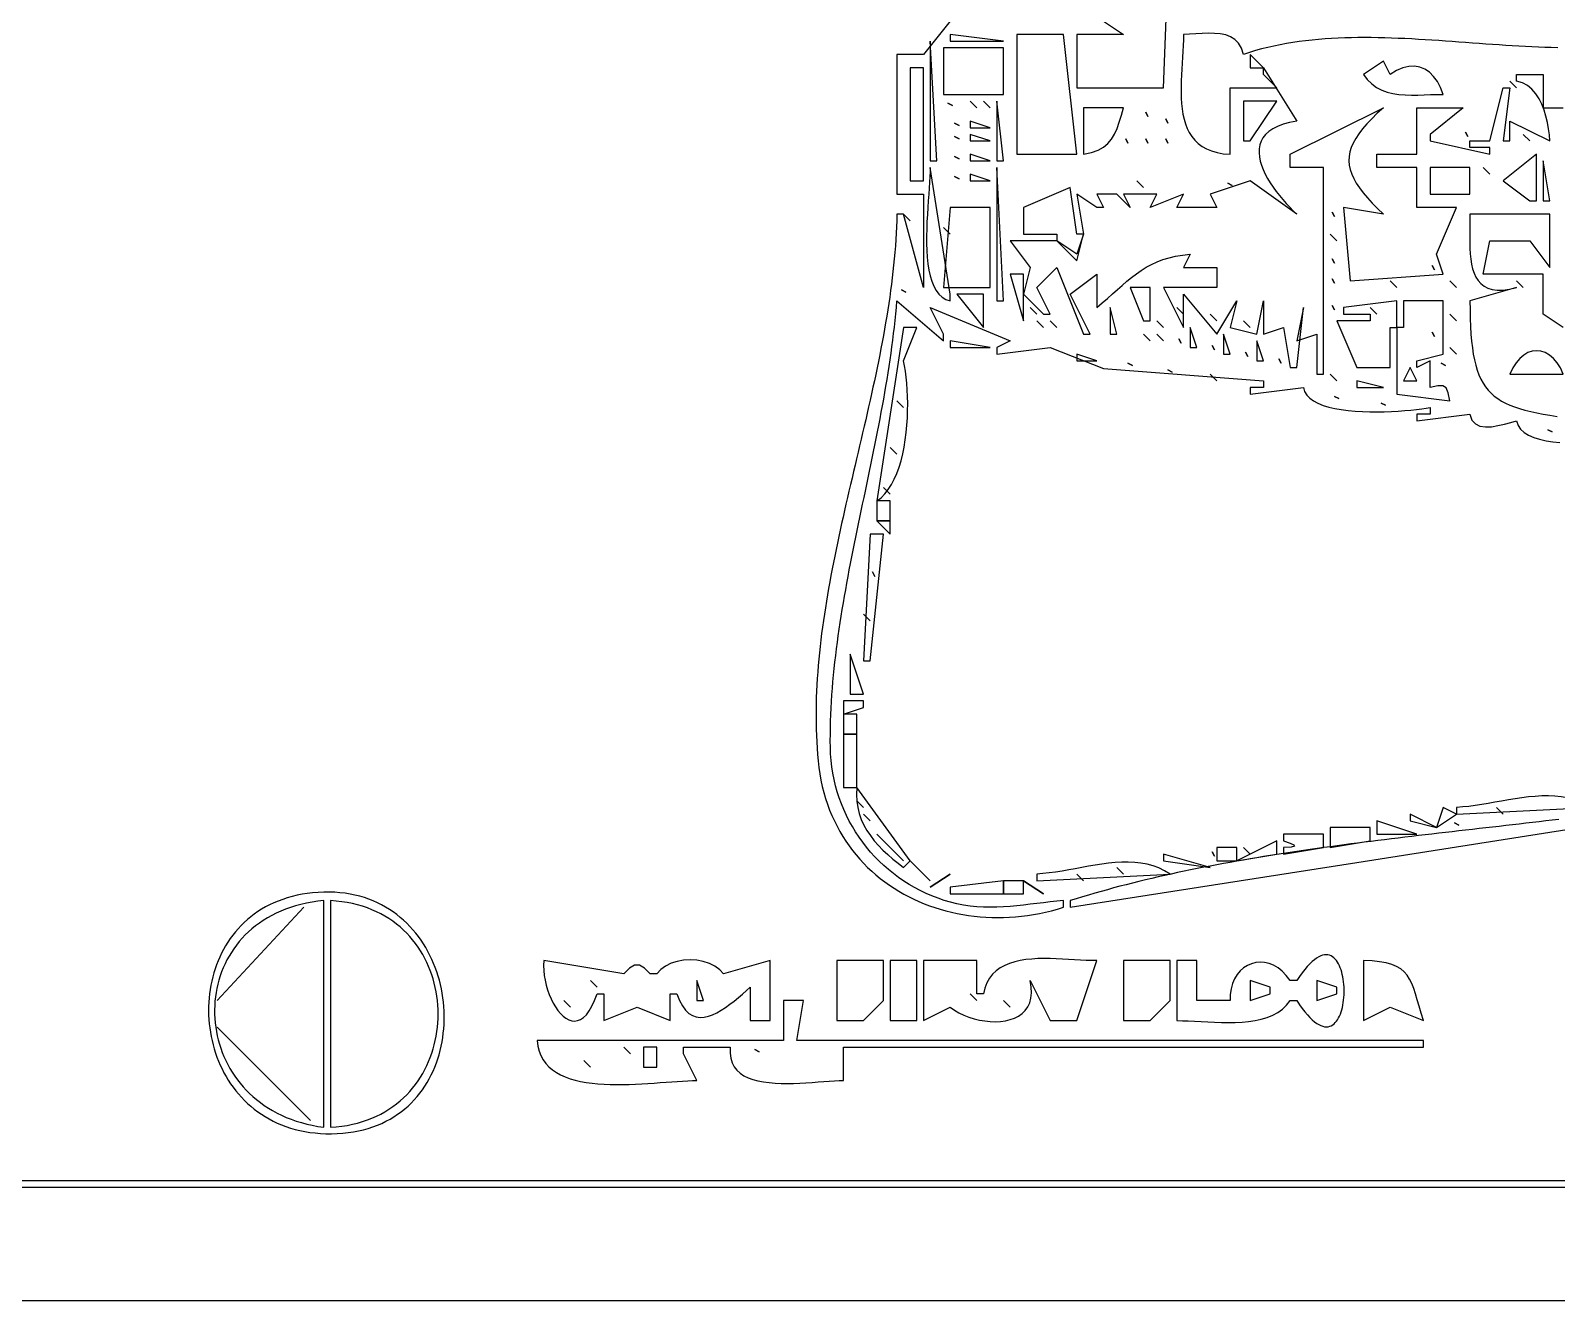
# Model space of a CAD drawing. Extents: x 0 to 1224, y 0 to 793.
# Drawn here: x 229 to 458, y 0 to 190.6 of the extents above; entities that cross this region are included whole.
import ezdxf

# ---------------------------------------------------------------- set-up
doc = ezdxf.new("R2010")
doc.units = 0
for name, color, linetype in [('C146', 146, 'CONTINUOUS'), ('C157', 157, 'CONTINUOUS'), ('C252', 252, 'CONTINUOUS'), ('C7', 7, 'CONTINUOUS')]:
    doc.layers.add(name, color=color, linetype=linetype)

msp = doc.modelspace()

# ---------------------------------------------------------------- linework, layer by layer
at = {"layer": 'C146'}
for points in [[(306, 51), (305.9773, 50.274), (306.0073, 49.5352), (306.087, 48.7909), (306.2132, 48.0484), (306.3826, 47.3152), (306.5922, 46.5987), (306.8388, 45.9063), (307.1192, 45.2454), (307.4302, 44.6234), (307.7688, 44.0476), (308.1317, 43.5256), (308.5158, 43.0647), (308.9179, 42.6722), (309.3349, 42.3557), (309.7636, 42.1225), (310.2009, 41.9799), (310.6436, 41.9355), (311.0885, 41.9966), (311.5324, 42.1705), (311.9723, 42.4648), (312.405, 42.8868), (312.8272, 43.4439), (313.2359, 44.1436), (313.6279, 44.9931), (314, 46), (315, 46), (315, 42), (320, 44), (325, 42), (325, 46), (326, 46), (326.3841, 45.0077), (326.8123, 44.1978), (327.2807, 43.5583), (327.7853, 43.0777), (328.3221, 42.7444), (328.8872, 42.5466), (329.4766, 42.4726), (330.0863, 42.5109), (330.7124, 42.6497), (331.3508, 42.8773), (331.9977, 43.1822), (332.649, 43.5525), (333.3009, 43.9768), (333.9492, 44.4432), (334.5901, 44.9402), (335.2196, 45.456), (335.8337, 45.979), (336.4285, 46.4976), (337, 47), (337, 42), (340, 42), (340, 51), (333, 49), (332.415, 49.638), (331.6934, 50.163), (330.8625, 50.5741), (329.9499, 50.8703), (328.9829, 51.0508), (327.9891, 51.1147), (326.9959, 51.0612), (326.0308, 50.8892), (325.1211, 50.598), (324.2945, 50.1867), (323.5783, 49.6543), (323, 49), (322, 49), (321.1359, 49.8701), (320.3679, 50.3052), (319.632, 50.3052), (318.864, 49.8701), (318, 49), (306, 51)], [(350, 51), (350, 42), (354, 42), (357, 45), (357, 51), (350, 51)], [(358, 51), (358, 42), (362, 42), (362, 51), (358, 51)], [(363, 51), (363, 42), (367, 44), (367.6311, 43.5643), (368.3133, 43.1721), (369.0378, 42.8254), (369.7957, 42.5268), (370.578, 42.2785), (371.3759, 42.0828), (372.1804, 41.942), (372.9827, 41.8585), (373.7739, 41.8346), (374.5451, 41.8725), (375.2874, 41.9747), (375.9918, 42.1434), (376.6496, 42.381), (377.2517, 42.6897), (377.7894, 43.0719), (378.2537, 43.5299), (378.6356, 44.0661), (378.9264, 44.6827), (379.1172, 45.3821), (379.1989, 46.1665), (379.1628, 47.0384), (379, 48), (382, 42), (386, 42), (389, 51), (388.2245, 51.0112), (387.4072, 51.0418), (386.5545, 51.0861), (385.6728, 51.1383), (384.7686, 51.1927), (383.8484, 51.2436), (382.9185, 51.2852), (381.9855, 51.3117), (381.0558, 51.3175), (380.1358, 51.2967), (379.2321, 51.2437), (378.351, 51.1526), (377.499, 51.0178), (376.6826, 50.8335), (375.9082, 50.594), (375.1822, 50.2935), (374.5112, 49.9262), (373.9016, 49.4865), (373.3598, 48.9686), (372.8923, 48.3667), (372.5055, 47.6751), (372.2059, 46.8881), (372, 46), (371, 46), (371, 51), (363, 51)], [(393, 51), (393, 42), (397, 42), (400, 45), (400, 51), (393, 51)], [(401, 51), (401, 42), (401.8379, 41.9886), (402.7294, 41.9559), (403.666, 41.909), (404.6395, 41.855), (405.6416, 41.8008), (406.6638, 41.7536), (407.6979, 41.7205), (408.7355, 41.7086), (409.7683, 41.725), (410.788, 41.7766), (411.7862, 41.8707), (412.7546, 42.0142), (413.685, 42.2144), (414.5688, 42.4782), (415.3979, 42.8127), (416.1639, 43.2251), (416.8585, 43.7224), (417.4733, 44.3116), (418, 45), (419, 45), (419.4197, 44.3738), (419.8266, 43.8084), (420.2207, 43.302), (420.602, 42.8528), (420.9705, 42.4588), (421.3263, 42.1181), (421.6692, 41.829), (421.9993, 41.5894), (422.3166, 41.3977), (422.6212, 41.2518), (422.913, 41.1499), (423.192, 41.0902), (423.4582, 41.0708), (423.7117, 41.0898), (423.9524, 41.1453), (424.1804, 41.2355), (424.3956, 41.3585), (424.5981, 41.5124), (424.7878, 41.6954), (424.9649, 41.9055), (425.1291, 42.141), (425.2807, 42.3999), (425.4195, 42.6804), (425.5456, 42.9807), (425.659, 43.2987), (425.7597, 43.6327), (425.8476, 43.9809), (425.9229, 44.3412), (425.9855, 44.7119), (426.0354, 45.0911), (426.0726, 45.477), (426.0971, 45.8675), (426.1089, 46.261), (426.1081, 46.6555), (426.0946, 47.0491), (426.0684, 47.4399), (426.0296, 47.8262), (425.9781, 48.206), (425.914, 48.5775), (425.8372, 48.9387), (425.7478, 49.2879), (425.6457, 49.6231), (425.531, 49.9425), (425.4037, 50.2442), (425.2638, 50.5263), (425.1112, 50.787), (424.946, 51.0245), (424.7682, 51.2367), (424.5778, 51.4219), (424.3748, 51.5782), (424.1592, 51.7037), (423.931, 51.7966), (423.6902, 51.8549), (423.4369, 51.8769), (423.1709, 51.8606), (422.8924, 51.8041), (422.6013, 51.7057), (422.2977, 51.5634), (421.9814, 51.3754), (421.6527, 51.1397), (421.3113, 50.8546), (420.9574, 50.5181), (420.591, 50.1284), (420.212, 49.6836), (419.8205, 49.1818), (419.4165, 48.6212), (419, 48), (418, 48), (417.436, 48.7669), (416.8308, 49.4039), (416.1934, 49.9148), (415.5331, 50.3032), (414.8589, 50.573), (414.1801, 50.7279), (413.5057, 50.7717), (412.845, 50.7081), (412.207, 50.5411), (411.6009, 50.2742), (411.036, 49.9113), (410.5212, 49.4562), (410.0659, 48.9127), (409.679, 48.2844), (409.3699, 47.5752), (409.1475, 46.7889), (409.0212, 45.9292), (409, 45), (404, 45), (404, 51), (401, 51)], [(429, 51), (429, 42), (433, 44), (438, 42), (437.6618, 43.1256), (437.3628, 44.1697), (437.0883, 45.1338), (436.8234, 46.0191), (436.5533, 46.827), (436.2631, 47.559), (435.9381, 48.2164), (435.5635, 48.8005), (435.1243, 49.3127), (434.6059, 49.7543), (433.9933, 50.1269), (433.2718, 50.4316), (432.4265, 50.6699), (431.4426, 50.8431), (430.3054, 50.9527), (429, 51)]]:
    msp.add_lwpolyline(points, dxfattribs=at)
at = {"layer": 'C157'}
for points in [[(399, 67), (399, 66), (406, 65), (399, 67)], [(361, 66), (364, 63), (361, 66)], [(380, 64), (380, 63), (400, 64), (399.1784, 64.5006), (398.3276, 64.9072), (397.4503, 65.2266), (396.549, 65.4658), (395.6261, 65.6319), (394.6842, 65.7316), (393.7258, 65.772), (392.7536, 65.76), (391.7699, 65.7026), (390.7774, 65.6067), (389.7786, 65.4793), (388.7759, 65.3273), (387.7721, 65.1577), (386.7695, 64.9774), (385.7707, 64.7933), (384.7782, 64.6125), (383.7947, 64.4419), (382.8226, 64.2883), (381.8644, 64.1589), (380.9226, 64.0604), (380, 64)]]:
    msp.add_lwpolyline(points, dxfattribs=at)
at = {"layer": 'C252'}
for points in [[(360, 163), (361, 162), (360, 163)], [(366, 161), (367, 160), (366, 161)], [(387, 160), (386, 157), (383, 159), (386, 156), (387, 160)], [(356, 120), (356, 117), (358, 117), (358, 120), (356, 120)], [(351, 88), (351, 85), (353, 85), (353, 88), (351, 88)], [(351, 85), (351, 77), (353, 77), (353, 85), (351, 85)], [(441, 74), (440, 71), (443, 73), (441, 74)], [(407, 68), (407, 66), (410, 66), (410, 68), (407, 68)], [(375, 63), (375, 61), (378, 61), (378, 63), (375, 63)], [(378, 63), (381, 61), (378, 63)], [(273, 61.271606), (272.1532, 61.2342), (271.3282, 61.1676), (270.5248, 61.0725), (269.7431, 60.9497), (268.983, 60.7998), (268.2444, 60.6235), (267.5274, 60.4216), (266.8318, 60.1949), (266.1577, 59.9439), (265.5051, 59.6695), (264.8738, 59.3724), (264.2639, 59.0533), (263.6752, 58.7129), (263.1079, 58.3519), (262.5618, 57.9711), (262.0369, 57.5712), (261.5332, 57.1528), (261.0506, 56.7168), (260.5891, 56.2639), (260.1487, 55.7946), (259.7293, 55.3099), (259.3309, 54.8104), (258.9535, 54.2969), (258.597, 53.7699), (258.2614, 53.2304), (257.9466, 52.6789), (257.6526, 52.1163), (257.3795, 51.5432), (257.127, 50.9604), (256.8953, 50.3685), (256.6842, 49.7684), (256.4938, 49.1607), (256.324, 48.5461), (256.1748, 47.9254), (256.046, 47.2993), (255.9378, 46.6685), (255.8501, 46.0337), (255.7827, 45.3957), (255.7358, 44.7552), (255.7092, 44.1129), (255.7029, 43.4695), (255.7169, 42.8257), (255.7511, 42.1823), (255.8056, 41.54), (255.8802, 40.8995), (255.975, 40.2615), (256.0899, 39.6268), (256.2248, 38.9961), (256.3798, 38.37), (256.5548, 37.7494), (256.7497, 37.1349), (256.9646, 36.5273), (257.1993, 35.9272), (257.4539, 35.3354), (257.7283, 34.7527), (258.0225, 34.1797), (258.3365, 33.6172), (258.6701, 33.0659), (259.0235, 32.5265), (259.3965, 31.9997), (259.789, 31.4863), (260.2012, 30.9869), (260.6329, 30.5024), (261.0841, 30.0334), (261.5547, 29.5806), (262.0448, 29.1447), (262.5542, 28.7266), (263.0831, 28.3269), (263.6312, 27.9463), (264.1986, 27.5855), (264.7853, 27.2453), (265.3912, 26.9264), (266.0163, 26.6296), (266.6605, 26.3554), (267.3238, 26.1048), (268.0062, 25.8783), (268.7076, 25.6767), (269.428, 25.5007), (270.1674, 25.3511), (270.9257, 25.2285), (271.7029, 25.1337), (272.499, 25.0675), (273.3139, 25.0304), (274.1475, 25.0234), (275, 25.047), (275.8354, 25.1012), (276.6478, 25.1864), (277.4374, 25.3018), (278.2041, 25.4465), (278.948, 25.6198), (279.6691, 25.8209), (280.3675, 26.0489), (281.0434, 26.303), (281.6966, 26.5825), (282.3273, 26.8865), (282.9355, 27.2143), (283.5214, 27.565), (284.0848, 27.9378), (284.626, 28.332), (285.1449, 28.7467), (285.6417, 29.1811), (286.1163, 29.6345), (286.5688, 30.1059), (286.9993, 30.5947), (287.4078, 31.1), (287.7945, 31.621), (288.1592, 32.1569), (288.5022, 32.707), (288.8234, 33.2703), (289.123, 33.8461), (289.4009, 34.4336), (289.6572, 35.032), (289.892, 35.6406), (290.1054, 36.2583), (290.2973, 36.8846), (290.4679, 37.5186), (290.6171, 38.1594), (290.7452, 38.8064), (290.852, 39.4586), (290.9377, 40.1152), (291.0024, 40.7756), (291.046, 41.4388), (291.0686, 42.1041), (291.0704, 42.7706), (291.0513, 43.4376), (291.0114, 44.1042), (290.9507, 44.7697), (290.8694, 45.4333), (290.7674, 46.0941), (290.6449, 46.7513), (290.5018, 47.4042), (290.3383, 48.0519), (290.1543, 48.6937), (289.9501, 49.3286), (289.7255, 49.9561), (289.4807, 50.5751), (289.2156, 51.185), (288.9305, 51.7849), (288.6253, 52.374), (288.3001, 52.9515), (287.9549, 53.5167), (287.5898, 54.0686), (287.2048, 54.6066), (286.8001, 55.1297), (286.3756, 55.6373), (285.9314, 56.1285), (285.4676, 56.6025), (284.9842, 57.0584), (284.4813, 57.4956), (283.959, 57.9131), (283.4172, 58.3102), (282.8561, 58.6861), (282.2757, 59.04), (281.6761, 59.3711), (281.0572, 59.6785), (280.4193, 59.9616), (279.7622, 60.2193), (279.0862, 60.4511), (278.3912, 60.656), (277.6773, 60.8333), (276.9445, 60.9821), (276.193, 61.1017), (275.4227, 61.1912), (274.6337, 61.2499), (273.8261, 61.277), (273, 61.2716)]]:
    msp.add_lwpolyline(points, dxfattribs=at)
at = {"layer": 'C7'}
for points in [[(0, 791), (0, 0), (1224, 0), (1224, 791), (0, 791)], [(36, 774), (36, 17), (1206, 17), (1206, 774), (36, 774)], [(37, 773), (37, 18), (1205, 18), (1205, 773), (37, 773)], [(390, 192), (393, 190), (386, 190), (386, 182), (399, 182), (400, 208)], [(367, 192), (363, 187), (359, 187), (359, 166), (363, 166), (363, 152), (360, 163), (359, 163), (358.9749, 162.0518), (358.9392, 161.1023), (358.893, 160.1515), (358.8367, 159.1995), (358.7705, 158.2463), (358.6947, 157.2919), (358.6097, 156.3363), (358.5156, 155.3797), (358.4129, 154.422), (358.3017, 153.4632), (358.1825, 152.5034), (358.0554, 151.5426), (357.9207, 150.5809), (357.7789, 149.6183), (357.63, 148.6548), (357.4745, 147.6904), (357.3126, 146.7253), (357.1446, 145.7593), (356.9708, 144.7926), (356.7914, 143.8252), (356.6069, 142.8572), (356.4174, 141.8884), (356.2233, 140.9191), (356.0248, 139.9492), (355.8222, 138.9787), (355.6159, 138.0077), (355.4061, 137.0362), (355.1931, 136.0643), (354.9771, 135.092), (354.7586, 134.1192), (354.5377, 133.1462), (354.3148, 132.1728), (354.0901, 131.1991), (353.864, 130.2252), (353.6367, 129.2511), (353.4085, 128.2767), (353.1797, 127.3023), (352.9507, 126.3277), (352.7216, 125.353), (352.4928, 124.3783), (352.2645, 123.4036), (352.0371, 122.4288), (351.8109, 121.4542), (351.5861, 120.4796), (351.363, 119.5051), (351.1419, 118.5307), (350.9231, 117.5566), (350.707, 116.5827), (350.4937, 115.609), (350.2835, 114.6356), (350.0769, 113.6625), (349.874, 112.6897), (349.6751, 111.7173), (349.4805, 110.7454), (349.2906, 109.7739), (349.1056, 108.8028), (348.9258, 107.8323), (348.7515, 106.8623), (348.5829, 105.8929), (348.4205, 104.9241), (348.2643, 103.956), (348.1149, 102.9885), (347.9723, 102.0218), (347.837, 101.0557), (347.7092, 100.0905), (347.5892, 99.1261), (347.4773, 98.1625), (347.3738, 97.1998), (347.279, 96.238), (347.1931, 95.2771), (347.1165, 94.3173), (347.0494, 93.3584), (346.9921, 92.4006), (346.945, 91.4438), (346.9083, 90.4882), (346.8823, 89.5337), (346.8673, 88.5803), (346.8635, 87.6282), (346.8713, 86.6773), (346.891, 85.7277), (346.9228, 84.7794), (346.9671, 83.8325), (347.0241, 82.8869), (347.0941, 81.9427), (347.1775, 81)], [(458.1623, 188.0031), (457.2045, 188.0212), (456.2411, 188.0476), (455.2723, 188.0815), (454.2985, 188.1224), (453.32, 188.1696), (452.337, 188.2224), (451.3499, 188.2802), (450.359, 188.3424), (449.3646, 188.4083), (448.3669, 188.4773), (447.3663, 188.5486), (446.3631, 188.6218), (445.3575, 188.6961), (444.3498, 188.7709), (443.3404, 188.8455), (442.3296, 188.9194), (441.3176, 188.9917), (440.3048, 189.062), (439.2914, 189.1296), (438.2777, 189.1938), (437.2641, 189.2539), (436.2508, 189.3094), (435.2382, 189.3596), (434.2265, 189.4038), (433.216, 189.4414), (432.207, 189.4718), (431.1999, 189.4942), (430.1949, 189.5081), (429.1924, 189.5129), (428.1925, 189.5078), (427.1957, 189.4922), (426.2022, 189.4655), (425.2123, 189.4271), (424.2263, 189.3762), (423.2445, 189.3123), (422.2672, 189.2347), (421.2948, 189.1427), (420.3274, 189.0357), (419.3654, 188.9132), (418.4092, 188.7743), (417.4589, 188.6185), (416.5149, 188.4452), (415.5775, 188.2536), (414.6471, 188.0432), (413.7238, 187.8132), (412.8079, 187.5631), (411.8999, 187.2923), (411, 187), (410.7026, 187.9448), (410.2725, 188.6864), (409.7249, 189.2477), (409.0747, 189.6519), (408.3372, 189.9221), (407.5275, 190.0813), (406.6607, 190.1527), (405.752, 190.1593), (404.8164, 190.1242), (403.8691, 190.0706), (402.9252, 190.0215), (402, 190), (401.9896, 189.1653), (401.9615, 188.3128), (401.9204, 187.4461), (401.8708, 186.5689), (401.8173, 185.6849), (401.7646, 184.7978), (401.7173, 183.9113), (401.6799, 183.0291), (401.6572, 182.1549), (401.6536, 181.2924), (401.6739, 180.4453), (401.7226, 179.6173), (401.8043, 178.812), (401.9237, 178.0332), (402.0854, 177.2846), (402.2939, 176.5698), (402.5539, 175.8926), (402.87, 175.2567), (403.2468, 174.6657), (403.6889, 174.1234), (404.2009, 173.6334), (404.7875, 173.1995), (405.4533, 172.8253), (406.2028, 172.5146), (407.0406, 172.271), (407.9715, 172.0982), (409, 172), (409, 182), (416, 182), (414, 184), (414, 185), (419, 177), (417.9055, 176.7861), (416.9443, 176.518), (416.1107, 176.1992), (415.3989, 175.8331), (414.8032, 175.4234), (414.3179, 174.9735), (413.9372, 174.487), (413.6556, 173.9675), (413.4672, 173.4184), (413.3664, 172.8434), (413.3474, 172.246), (413.4045, 171.6297), (413.5321, 170.998), (413.7244, 170.3545), (413.9757, 169.7027), (414.2802, 169.0462), (414.6323, 168.3885), (415.0263, 167.7332), (415.4565, 167.0837), (415.9171, 166.4437), (416.4024, 165.8167), (416.9067, 165.2062), (417.4243, 164.6157), (417.9496, 164.0488), (418.4767, 163.509), (419, 163), (412, 168), (406, 166), (407, 164), (406, 164), (401, 164), (402, 166), (397, 164), (398, 166), (393, 166), (394, 164), (392, 166), (389, 166), (390, 164), (389, 164), (386, 166), (387, 160), (386, 160), (385, 167), (378, 164), (378, 160), (383, 160), (383, 159), (376, 159), (379, 155), (378, 151), (381, 148), (382, 148), (380, 152), (383, 155), (387, 145), (388, 145), (385, 151), (389, 154), (389, 149), (389.8193, 149.6964), (390.6015, 150.3817), (391.3542, 151.0523), (392.0848, 151.705), (392.8009, 152.3363), (393.51, 152.9427), (394.2196, 153.5209), (394.9373, 154.0675), (395.6705, 154.579), (396.4268, 155.052), (397.2138, 155.4832), (398.0389, 155.8691), (398.9097, 156.2063), (399.8336, 156.4914), (400.8183, 156.721), (401.8713, 156.8916), (403, 157), (402, 155), (407, 155), (407, 152), (399, 152), (402, 146), (402, 151), (407, 145), (410, 150), (409, 146), (413, 145), (414, 150), (414, 145), (417, 146), (418, 140), (419, 140), (420, 149), (419, 144), (422, 145), (422, 139), (423, 139), (423, 170), (418, 170), (418, 172), (432, 179), (431.0852, 178.1582), (430.261, 177.35), (429.5269, 176.5722), (428.8825, 175.8212), (428.327, 175.0937), (427.8601, 174.3861), (427.4812, 173.6952), (427.1898, 173.0174), (426.9853, 172.3494), (426.8672, 171.6878), (426.835, 171.0291), (426.8882, 170.3699), (427.0263, 169.7068), (427.2486, 169.0364), (427.5548, 168.3553), (427.9442, 167.66), (428.4164, 166.9472), (428.9708, 166.2134), (429.6068, 165.4551), (430.3241, 164.6691), (431.122, 163.8519), (432, 163), (426, 164), (427, 153), (441, 154), (440, 157), (443, 164), (437, 164), (437, 170), (431, 170), (431, 172), (437, 172), (437, 179), (444, 179), (439, 175), (439, 174), (448, 172), (448, 173), (445, 173), (445, 174), (448, 174), (450, 182), (451, 182), (450, 174), (451, 174), (451, 177), (457, 174), (456.9191, 174.9014), (456.7972, 175.8342), (456.6282, 176.7807), (456.4062, 177.7232), (456.1251, 178.644), (455.779, 179.5256), (455.3618, 180.3502), (454.8675, 181.1001), (454.2902, 181.7577), (453.6238, 182.3054), (452.8624, 182.7253), (452, 183), (452, 184), (456, 184), (456, 179), (459, 179)], [(364, 189), (364, 171), (365, 171), (364, 189)], [(366, 188), (366, 181), (375, 181), (375, 188), (366, 188)], [(367, 190), (367, 189), (375, 189), (367, 190)], [(377, 190), (377, 172), (386, 172), (384, 190), (377, 190)], [(412, 187), (412, 185), (414, 185), (412, 187)], [(432, 186), (429, 184), (429.5956, 183.2111), (430.2577, 182.5639), (430.9797, 182.0452), (431.7551, 181.6415), (432.5772, 181.3396), (433.4396, 181.126), (434.3356, 180.9876), (435.2588, 180.9108), (436.2025, 180.8825), (437.1602, 180.8892), (438.1254, 180.9177), (439.0914, 180.9545), (440.0518, 180.9864), (441, 181), (440.5908, 182.0402), (440.1024, 182.9428), (439.54, 183.7025), (438.9087, 184.3139), (438.2139, 184.7719), (437.4606, 185.0711), (436.6541, 185.2061), (435.7996, 185.1719), (434.9022, 184.9629), (433.9673, 184.5741), (433, 184), (432, 186)], [(361, 185), (361, 168), (363, 168), (363, 185), (361, 185)], [(451, 183), (452, 182), (451, 183)], [(366.666656, 179.666672), (367.333344, 179.333328), (366.666656, 179.666672)], [(370, 180), (371, 179), (370, 180)], [(372, 180), (373, 179), (372, 180)], [(374, 180), (374, 171), (375, 171), (374, 180)], [(387, 179), (387, 172), (388.1936, 172.264), (389.1863, 172.6222), (390.004, 173.0758), (390.6726, 173.6255), (391.2179, 174.2724), (391.6657, 175.0176), (392.042, 175.8619), (392.3726, 176.8064), (392.6833, 177.8521), (393, 179), (387, 179)], [(411, 180), (411, 174), (412, 174), (416, 180), (411, 180)], [(367.666656, 176.666672), (368.333344, 176.333328), (367.666656, 176.666672)], [(370, 177), (370, 176), (373, 176), (370, 177)], [(396.333344, 178.333328), (396.666656, 177.666672), (396.333344, 178.333328)], [(399.333344, 177.333328), (399.666656, 176.666672), (399.333344, 177.333328)], [(367.666656, 174.666672), (368.333344, 174.333328), (367.666656, 174.666672)], [(370, 175), (370, 174), (373, 174), (370, 175)], [(393.333344, 174.333328), (393.666656, 173.666672), (393.333344, 174.333328)], [(396.333344, 174.333328), (396.666656, 173.666672), (396.333344, 174.333328)], [(399.333344, 174.333328), (399.666656, 173.666672), (399.333344, 174.333328)], [(444.333344, 175.333328), (444.666656, 174.666672), (444.333344, 175.333328)], [(453, 175), (454, 174), (453, 175)], [(370, 172), (370, 171), (373, 171), (370, 172)], [(450, 168), (454, 165), (455, 165), (455, 172), (450, 168)], [(364, 170), (363.988, 169.355), (363.9553, 168.6231), (363.9062, 167.814), (363.8451, 166.9372), (363.7767, 166.0024), (363.7052, 165.0191), (363.6353, 163.9971), (363.5712, 162.9458), (363.5176, 161.875), (363.4789, 160.7942), (363.4596, 159.7131), (363.464, 158.6412), (363.4967, 157.5882), (363.5622, 156.5636), (363.6649, 155.5772), (363.8092, 154.6385), (363.9997, 153.7571), (364.2408, 152.9426), (364.5369, 152.2047), (364.8926, 151.553), (365.3123, 150.997), (365.8004, 150.5464), (366.3615, 150.2109), (367, 150), (367, 151), (364, 170)], [(367.666656, 171.666672), (368.333344, 171.333328), (367.666656, 171.666672)], [(374, 170), (374, 150), (375, 150), (374, 170)], [(439, 170), (439, 166), (445, 166), (445, 170), (439, 170)], [(447, 170), (448, 169), (447, 170)], [(456, 171), (456, 165), (457, 165), (456, 171)], [(367.666656, 168.666672), (368.333344, 168.333328), (367.666656, 168.666672)], [(370, 169), (370, 168), (373, 168), (370, 169)], [(395, 168), (396, 167), (395, 168)], [(408.666656, 167.666672), (409.333344, 167.333328), (408.666656, 167.666672)], [(367, 164), (366, 152), (373, 152), (373, 164), (367, 164)], [(424.333344, 163.333328), (424.666656, 162.666672), (424.333344, 163.333328)], [(459, 146), (456, 148), (456, 154), (447, 154), (448, 159), (454, 159), (457, 155), (457, 163), (445, 163), (444.9942, 162.1538), (444.9812, 161.2956), (444.9676, 160.4323), (444.9597, 159.5708), (444.9641, 158.7183), (444.9873, 157.8817), (445.0357, 157.068), (445.1159, 156.2842), (445.2343, 155.5373), (445.3974, 154.8343), (445.6118, 154.1822), (445.8839, 153.5879), (446.2201, 153.0586), (446.627, 152.6012), (447.1112, 152.2226), (447.6789, 151.9299), (448.3369, 151.7302), (449.0914, 151.6303), (449.9492, 151.6373), (450.9165, 151.7582), (452, 152), (445, 150), (445.0087, 148.6403), (445.0358, 147.3589), (445.0828, 146.1531), (445.1512, 145.0202), (445.2424, 143.9577), (445.3578, 142.9627), (445.499, 142.0328), (445.6674, 141.1652), (445.8644, 140.3573), (446.0916, 139.6065), (446.3504, 138.9101), (446.6422, 138.2655), (446.9685, 137.67), (447.3309, 137.121), (447.7306, 136.6158), (448.1693, 136.1517), (448.6484, 135.7262), (449.1694, 135.3367), (449.7336, 134.9803), (450.3426, 134.6545), (450.9978, 134.3567), (451.7008, 134.0842), (452.4528, 133.8344), (453.2556, 133.6046), (454.1104, 133.3921), (455.0188, 133.1944), (455.9822, 133.0087), (457.002, 132.8324), (458.0799, 132.663)], [(424, 160), (425, 159), (424, 160)], [(424.333344, 156.333328), (424.666656, 155.666672), (424.333344, 156.333328)], [(376, 154), (378, 147), (378, 154), (376, 154)], [(439.333344, 155.333328), (439.666656, 154.666672), (439.333344, 155.333328)], [(359.666656, 151.666672), (360.333344, 151.333328), (359.666656, 151.666672)], [(394, 152), (396, 147), (397, 147), (397, 152), (394, 152)], [(424.333344, 153.333328), (424.666656, 152.666672), (424.333344, 153.333328)], [(433, 153), (434, 152), (433, 153)], [(442, 153), (443, 152), (442, 153)], [(452, 153), (453, 152), (452, 153)], [(347.1774, 81), (347.2891, 80.0058), (347.432, 79.0313), (347.6054, 78.0766), (347.8087, 77.1419), (348.0412, 76.2271), (348.3023, 75.3325), (348.5915, 74.4582), (348.908, 73.6044), (349.2512, 72.771), (349.6206, 71.9583), (350.0154, 71.1663), (350.4351, 70.3953), (350.879, 69.6452), (351.3466, 68.9163), (351.8371, 68.2086), (352.35, 67.5224), (352.8846, 66.8576), (353.4403, 66.2144), (354.0164, 65.593), (354.6125, 64.9934), (355.2277, 64.4159), (355.8615, 63.8604), (356.5133, 63.3272), (357.1825, 62.8163), (357.8683, 62.3279), (358.5703, 61.8621), (359.2877, 61.4191), (360.0199, 60.9988), (360.7663, 60.6015), (361.5264, 60.2274), (362.2993, 59.8764), (363.0846, 59.5487), (363.8816, 59.2445), (364.6897, 58.9639), (365.5082, 58.7069), (366.3365, 58.4738), (367.174, 58.2646), (368.0201, 58.0794), (368.8742, 57.9185), (369.7355, 57.7818), (370.6035, 57.6696), (371.4776, 57.5819), (372.3571, 57.5189), (373.2414, 57.4807), (374.1299, 57.4674), (375.022, 57.4791), (375.917, 57.516), (376.8142, 57.5781), (377.7132, 57.6657), (378.6132, 57.7787), (379.5136, 57.9175), (380.4138, 58.0819), (381.3131, 58.2723), (382.211, 58.4887), (383.1069, 58.7312), (384, 59), (384, 60), (383.0002, 59.9119), (382.0005, 59.8087), (381.0007, 59.6953), (380.001, 59.5766), (379.0011, 59.4576), (378.0013, 59.3431), (377.0014, 59.2381), (376.0015, 59.1475), (375.0015, 59.0761), (374.0015, 59.0289), (373.0014, 59.0109), (372.0012, 59.0269), (371.001, 59.0818), (370.0007, 59.1805), (369.0004, 59.3281), (368, 59.5293), (367.0404, 59.7701), (366.0976, 60.0478), (365.1723, 60.3615), (364.2652, 60.7101), (363.377, 61.093), (362.5085, 61.509), (361.6602, 61.9574), (360.833, 62.4373), (360.0276, 62.9477), (359.2445, 63.4877), (358.4846, 64.0565), (357.7486, 64.6531), (357.0371, 65.2766), (356.3509, 65.9262), (355.6907, 66.6009), (355.0571, 67.2999), (354.4509, 68.0222), (353.8728, 68.7669), (353.3235, 69.5332), (352.8037, 70.3201), (352.314, 71.1268), (351.8553, 71.9523), (351.4282, 72.7957), (351.0335, 73.6562), (350.6717, 74.5328), (350.3437, 75.4246), (350.0501, 76.3308), (349.7916, 77.2505), (349.569, 78.1826), (349.383, 79.1264), (349.2342, 80.0809), (349.1234, 81.0453), (349.0512, 82.0186), (349.0185, 83), (349.0113, 83.9844), (349.0152, 84.9691), (349.03, 85.954), (349.0553, 86.939), (349.0909, 87.9242), (349.1364, 88.9096), (349.1916, 89.8952), (349.2561, 90.8809), (349.3296, 91.8667), (349.4119, 92.8527), (349.5027, 93.8388), (349.6016, 94.825), (349.7084, 95.8113), (349.8228, 96.7978), (349.9444, 97.7843), (350.073, 98.7709), (350.2083, 99.7576), (350.35, 100.7444), (350.4977, 101.7312), (350.6512, 102.7181), (350.8102, 103.705), (350.9744, 104.692), (351.1435, 105.679), (351.3172, 106.6661), (351.4952, 107.6531), (351.6772, 108.6402), (351.8629, 109.6272), (352.052, 110.6143), (352.2442, 111.6013), (352.4393, 112.5884), (352.6368, 113.5753), (352.8366, 114.5623), (353.0383, 115.5492), (353.2416, 116.536), (353.4462, 117.5228), (353.6519, 118.5095), (353.8583, 119.4962), (354.0651, 120.4827), (354.2721, 121.4692), (354.4789, 122.4555), (354.6853, 123.4417), (354.8909, 124.4279), (355.0955, 125.4139), (355.2987, 126.3997), (355.5003, 127.3855), (355.7, 128.371), (355.8974, 129.3565), (356.0922, 130.3417), (356.2843, 131.3268), (356.4732, 132.3117), (356.6587, 133.2964), (356.8404, 134.2809), (357.0182, 135.2652), (357.1916, 136.2493), (357.3604, 137.2332), (357.5243, 138.2168), (357.683, 139.2003), (357.8362, 140.1834), (357.9836, 141.1663), (358.1249, 142.149), (358.2598, 143.1314), (358.388, 144.1135), (358.5092, 145.0953), (358.6231, 146.0769), (358.7294, 147.0581), (358.8279, 148.039), (358.9182, 149.0197), (359, 150), (366, 144), (366, 145), (364, 149), (376, 144), (374, 143), (374, 142), (382, 143), (390, 139.884262), (414, 138), (414, 137), (412, 137), (412, 136), (420, 137), (420.1769, 136.4059), (420.4951, 135.8754), (420.943, 135.4054), (421.5087, 134.9929), (422.1805, 134.6347), (422.9465, 134.3278), (423.7951, 134.0692), (424.7145, 133.8558), (425.6929, 133.6846), (426.7186, 133.5524), (427.7797, 133.4563), (428.8646, 133.3931), (429.9614, 133.3599), (431.0585, 133.3535), (432.144, 133.3709), (433.2061, 133.409), (434.2332, 133.4649), (435.2134, 133.5353), (436.135, 133.6173), (436.9862, 133.7079), (437.7553, 133.8039), (438.4304, 133.9022), (439, 134), (439, 133), (437, 133), (437, 132), (445, 133), (445.294, 132.1237), (445.8027, 131.5434), (446.4859, 131.2141), (447.3034, 131.0911), (448.2151, 131.1295), (449.1807, 131.2844), (450.1602, 131.511), (451.1133, 131.7644), (452, 132), (452.2095, 131.3295), (452.5911, 130.751), (453.1256, 130.2584), (453.7939, 129.8457), (454.5771, 129.5069), (455.456, 129.2358), (456.4117, 129.0265), (457.4251, 128.8729), (458.4772, 128.769)], [(368, 151), (372, 146), (372, 151), (368, 151)], [(379, 149), (380, 148), (379, 149)], [(391, 149), (391, 145), (392, 145), (391, 149)], [(401, 149), (402, 148), (401, 149)], [(424.333344, 149.333328), (424.666656, 148.666672), (424.333344, 149.333328)], [(426, 149), (426, 148), (430, 148), (430, 147), (425, 147), (428, 140), (433, 140), (433, 146), (434, 146), (434, 136), (442, 135), (441.721, 136.2136), (441.4124, 136.9387), (440.9434, 137.257), (440.1828, 137.2502), (439, 137), (439, 141), (437, 140), (437, 141), (441, 142), (441, 150), (435, 150), (435, 146), (434, 146), (434, 150), (426, 149)], [(430, 149), (431, 148), (430, 149)], [(380, 147), (381, 146), (380, 147)], [(382, 147), (383, 146), (382, 147)], [(398, 147), (399, 146), (398, 147)], [(406, 148), (407, 147), (406, 148)], [(411, 147), (412, 146), (411, 147)], [(442, 148), (443, 147), (442, 148)], [(360, 146), (356, 120), (356.6231, 120.4721), (357.1943, 121.0401), (357.7149, 121.696), (358.1866, 122.4318), (358.6111, 123.2395), (358.9899, 124.1112), (359.3247, 125.0389), (359.617, 126.0146), (359.8685, 127.0304), (360.0807, 128.0784), (360.2553, 129.1505), (360.3939, 130.2387), (360.4981, 131.3352), (360.5694, 132.432), (360.6096, 133.521), (360.6201, 134.5944), (360.6026, 135.6441), (360.5588, 136.6622), (360.4902, 137.6408), (360.3984, 138.5718), (360.285, 139.4473), (360.1516, 140.2593), (360, 141), (362, 146), (360, 146)], [(396, 145), (397, 144), (396, 145)], [(398, 145), (399, 144), (398, 145)], [(401.333344, 144.333328), (401.666656, 143.666672), (401.333344, 144.333328)], [(403, 146), (403, 143), (404, 143), (403, 146)], [(408, 145), (408, 142), (409, 142), (408, 145)], [(439.333344, 145.333328), (439.666656, 144.666672), (439.333344, 145.333328)], [(367, 144), (367, 143), (373, 143), (367, 144)], [(386, 142), (386, 141), (389, 141), (386, 142)], [(406.333344, 143.333328), (406.666656, 142.666672), (406.333344, 143.333328)], [(411.333344, 142.333328), (411.666656, 141.666672), (411.333344, 142.333328)], [(413, 144), (413, 141), (414, 141), (413, 144)], [(442, 143), (443, 142), (442, 143)], [(451, 139), (459, 139), (458.5609, 139.9359), (458.0607, 140.7278), (457.5097, 141.3758), (456.9179, 141.8797), (456.2955, 142.2397), (455.6528, 142.4557), (454.9999, 142.5277), (454.347, 142.4557), (453.7043, 142.2397), (453.082, 141.8797), (452.4902, 141.3758), (451.9391, 140.7278), (451.439, 139.9359), (451, 139)], [(393.666656, 140.666672), (394.333344, 140.333328), (393.666656, 140.666672)], [(416.333344, 141.333328), (416.666656, 140.666672), (416.333344, 141.333328)], [(436, 140), (435, 138), (437, 138), (436, 140)], [(440.666656, 140.666672), (441.333344, 140.333328), (440.666656, 140.666672)], [(399.666656, 139.666672), (400.333344, 139.333328), (399.666656, 139.666672)], [(406, 139), (407, 138), (406, 139)], [(424, 139), (425, 138), (424, 139)], [(428, 138), (428, 137), (432, 137), (428, 138)], [(424.666656, 135.666672), (425.333344, 135.333328), (424.666656, 135.666672)], [(359, 135), (360, 134), (359, 135)], [(431.666656, 134.666672), (432.333344, 134.333328), (431.666656, 134.666672)], [(456.666656, 130.666672), (457.333344, 130.333328), (456.666656, 130.666672)], [(358, 128), (359, 127), (358, 128)], [(357, 122), (358, 121), (357, 122)], [(356, 117), (358, 115), (358, 117), (356, 117)], [(355, 115), (354, 96), (355, 96), (357, 115), (355, 115)], [(355.333344, 109.333336), (355.666656, 108.666664), (355.333344, 109.333336)], [(354, 103), (355, 102), (354, 103)], [(352, 97), (352, 91), (354, 91), (352, 97)], [(351, 90), (351, 89), (351, 88), (354, 89), (354, 90), (351, 90)], [(458.3414, 72.1979), (457.3536, 72.0786), (456.3636, 71.9602), (455.3716, 71.8426), (454.3777, 71.7256), (453.3819, 71.6093), (452.3843, 71.4935), (451.3851, 71.3781), (450.3842, 71.263), (449.3818, 71.1482), (448.378, 71.0336), (447.3728, 70.9191), (446.3664, 70.8045), (445.3587, 70.6898), (444.35, 70.575), (443.3402, 70.4598), (442.3295, 70.3443), (441.318, 70.2283), (440.3057, 70.1118), (439.2927, 69.9947), (438.2791, 69.8769), (437.265, 69.7582), (436.2505, 69.6386), (435.2357, 69.5181), (434.2206, 69.3965), (433.2053, 69.2737), (432.1899, 69.1497), (431.1745, 69.0243), (430.1592, 68.8976), (429.1441, 68.7693), (428.1292, 68.6394), (427.1146, 68.5078), (426.1005, 68.3744), (425.0868, 68.2392), (424.0738, 68.102), (423.0614, 67.9628), (422.0497, 67.8214), (421.0389, 67.6779), (420.0291, 67.532), (419.0202, 67.3837), (418.0124, 67.233), (417.0058, 67.0796), (416.0005, 66.9236), (414.9965, 66.7649), (413.9939, 66.6033), (412.9929, 66.4388), (411.9934, 66.2713), (410.9957, 66.1007), (409.9997, 65.9269), (409.0055, 65.7499), (408.0133, 65.5694), (407.0231, 65.3855), (406.035, 65.1981), (405.0491, 65.007), (404.0655, 64.8122), (403.0842, 64.6137), (402.1054, 64.4112), (401.1291, 64.2047), (400.1554, 63.9942), (399.1844, 63.7795), (398.2161, 63.5605), (397.2508, 63.3372), (396.2883, 63.1095), (395.329, 62.8773), (394.3727, 62.6405), (393.4196, 62.399), (392.4698, 62.1527), (391.5234, 61.9016), (390.5805, 61.6455), (389.641, 61.3843), (388.7052, 61.1181), (387.7731, 60.8466), (386.8448, 60.5698), (385.9204, 60.2876), (385, 60), (385, 59), (428, 65.725311), (506, 78)], [(353, 77), (352.9429, 75.9556), (352.9859, 74.9549), (353.1229, 73.9958), (353.3483, 73.0764), (353.6563, 72.1946), (354.041, 71.3483), (354.4966, 70.5356), (355.0174, 69.7544), (355.5976, 69.0028), (356.2313, 68.2787), (356.9127, 67.58), (357.6361, 66.9049), (358.3956, 66.2511), (359.1855, 65.6168), (360, 65), (361, 66), (353, 77)], [(443, 74), (443, 73), (463, 74), (462.1969, 74.4853), (461.3595, 74.8794), (460.4909, 75.1892), (459.5941, 75.4212), (458.6722, 75.5822), (457.7282, 75.6791), (456.7652, 75.7184), (455.7863, 75.7069), (454.7944, 75.6514), (453.7928, 75.5586), (452.7843, 75.4352), (451.7721, 75.288), (450.7593, 75.1236), (449.7489, 74.9488), (448.7439, 74.7704), (447.7475, 74.5951), (446.7626, 74.4295), (445.7923, 74.2805), (444.8398, 74.1547), (443.908, 74.059), (443, 74)], [(353, 75), (354, 74), (353, 75)], [(449, 74), (450, 73), (449, 74)], [(354, 73), (355, 72), (354, 73)], [(424, 71), (424, 68), (430, 69), (430, 71), (424, 71)], [(431, 72), (431, 70), (437, 70), (431, 72)], [(436, 73), (436, 72), (440, 71), (436, 73)], [(442.666656, 71.666664), (443.333344, 71.333336), (442.666656, 71.666664)], [(356, 70), (360, 66), (356, 70)], [(410, 66), (416, 67), (416, 69), (410, 66)], [(417, 70), (417, 69), (417.9978, 68.645), (418.5823, 68.3657), (418.6678, 68.1638), (418.1689, 68.0412), (417, 68), (417, 67), (423, 68), (423, 70), (417, 70)], [(406.333344, 67.333336), (406.666656, 66.666664), (406.333344, 67.333336)], [(411, 68), (412, 67), (411, 68)], [(362, 65), (363, 64), (362, 65)], [(392, 65), (393, 64), (392, 65)], [(364, 62), (367, 64), (364, 62)], [(367, 62), (367, 61), (375, 61), (375, 63), (367, 62)], [(386, 64), (387, 63), (386, 64)], [(273, 26), (273, 60), (272.1037, 59.9023), (271.2329, 59.7749), (270.3875, 59.6186), (269.5676, 59.434), (268.7731, 59.2222), (268.004, 58.9838), (267.2602, 58.7198), (266.5418, 58.4309), (265.8487, 58.1181), (265.1808, 57.782), (264.5383, 57.4236), (263.9209, 57.0436), (263.3288, 56.643), (262.7618, 56.2225), (262.22, 55.7829), (261.7033, 55.3251), (261.2118, 54.8499), (260.7453, 54.3581), (260.3039, 53.8506), (259.8876, 53.3282), (259.4962, 52.7917), (259.1298, 52.2419), (258.7884, 51.6797), (258.4719, 51.1059), (258.1804, 50.5213), (257.9137, 49.9268), (257.6719, 49.3231), (257.4549, 48.7112), (257.2628, 48.0917), (257.0954, 47.4657), (256.9528, 46.8338), (256.835, 46.1969), (256.7418, 45.5559), (256.6734, 44.9115), (256.6296, 44.2647), (256.6105, 43.6161), (256.6159, 42.9667), (256.646, 42.3173), (256.7006, 41.6687), (256.7798, 41.0217), (256.8835, 40.3772), (257.0117, 39.7359), (257.1644, 39.0988), (257.3415, 38.4666), (257.543, 37.8402), (257.7689, 37.2203), (258.0192, 36.6079), (258.2938, 36.0038), (258.5928, 35.4087), (258.916, 34.8235), (259.2636, 34.249), (259.6353, 33.6861), (260.0313, 33.1356), (260.4515, 32.5983), (260.8959, 32.0751), (261.3644, 31.5667), (261.857, 31.074), (262.3738, 30.5978), (262.9146, 30.1389), (263.4794, 29.6983), (264.0683, 29.2766), (264.6812, 28.8748), (265.3181, 28.4936), (265.9789, 28.1339), (266.6636, 27.7965), (267.3723, 27.4823), (268.1048, 27.192), (268.8612, 26.9265), (269.6414, 26.6867), (270.4454, 26.4733), (271.2732, 26.2871), (272.1247, 26.1291), (273, 26)], [(274, 60), (274, 26), (274.8616, 26.062), (275.6997, 26.1567), (276.5141, 26.2832), (277.305, 26.4405), (278.0722, 26.6277), (278.8159, 26.844), (279.5359, 27.0885), (280.2323, 27.3601), (280.9051, 27.658), (281.5543, 27.9814), (282.1799, 28.3293), (282.7819, 28.7007), (283.3603, 29.0948), (283.9151, 29.5107), (284.4462, 29.9475), (284.9538, 30.4043), (285.4377, 30.88), (285.8981, 31.374), (286.3348, 31.8852), (286.7479, 32.4127), (287.1375, 32.9556), (287.5034, 33.5131), (287.8457, 34.0841), (288.1644, 34.6679), (288.4595, 35.2635), (288.731, 35.8699), (288.9788, 36.4863), (289.2031, 37.1118), (289.4038, 37.7455), (289.5808, 38.3864), (289.7343, 39.0337), (289.8641, 39.6864), (289.9703, 40.3437), (290.053, 41.0046), (290.112, 41.6682), (290.1474, 42.3336), (290.1592, 42.9999), (290.1474, 43.6663), (290.112, 44.3317), (290.053, 44.9953), (289.9703, 45.6562), (289.8641, 46.3135), (289.7342, 46.9662), (289.5808, 47.6135), (289.4037, 48.2544), (289.2031, 48.8881), (288.9788, 49.5136), (288.7309, 50.13), (288.4594, 50.7364), (288.1644, 51.332), (287.8457, 51.9158), (287.5033, 52.4868), (287.1374, 53.0443), (286.7479, 53.5872), (286.3348, 54.1147), (285.898, 54.6259), (285.4377, 55.1199), (284.9538, 55.5956), (284.4462, 56.0524), (283.915, 56.4892), (283.3603, 56.9051), (282.7819, 57.2992), (282.1799, 57.6706), (281.5543, 58.0185), (280.9051, 58.3419), (280.2323, 58.6398), (279.5359, 58.9114), (278.8158, 59.1559), (278.0722, 59.3722), (277.305, 59.5594), (276.5141, 59.7167), (275.6997, 59.8432), (274.8616, 59.9379), (274, 60)], [(270, 59), (257, 45), (270, 59)], [(313, 48), (314, 47), (313, 48)], [(329, 48), (329, 45), (330, 45), (329, 48)], [(370, 46), (371, 45), (370, 46)], [(412, 48), (412, 45), (415, 46), (415, 47), (412, 48)], [(422, 48), (422, 45), (425, 46), (425, 47), (422, 48)], [(342, 45), (342, 39), (305, 39), (305.1081, 38.1824), (305.2969, 37.4323), (305.5624, 36.7472), (305.9006, 36.1242), (306.3072, 35.5607), (306.7783, 35.0539), (307.3099, 34.6013), (307.8977, 34.2001), (308.5378, 33.8475), (309.2261, 33.541), (309.9585, 33.2778), (310.731, 33.0553), (311.5394, 32.8706), (312.3798, 32.7213), (313.248, 32.6045), (314.14, 32.5175), (315.0517, 32.4577), (315.9791, 32.4224), (316.918, 32.4089), (317.8644, 32.4145), (318.8143, 32.4365), (319.7635, 32.4722), (320.7081, 32.5189), (321.6438, 32.574), (322.5668, 32.6347), (323.4728, 32.6983), (324.3579, 32.7622), (325.2179, 32.8236), (326.0488, 32.8799), (326.8465, 32.9284), (327.607, 32.9664), (328.3262, 32.9911), (329, 33), (327, 37), (327, 38), (334, 38), (333.9702, 37.1358), (334.0606, 36.3647), (334.2633, 35.6818), (334.5703, 35.082), (334.9736, 34.5606), (335.4653, 34.1125), (336.0374, 33.7329), (336.6819, 33.4168), (337.3908, 33.1594), (338.1563, 32.9557), (338.9703, 32.8007), (339.8248, 32.6896), (340.712, 32.6175), (341.6238, 32.5794), (342.5522, 32.5704), (343.4893, 32.5856), (344.4271, 32.6201), (345.3577, 32.669), (346.2731, 32.7273), (347.1654, 32.7901), (348.0264, 32.8525), (348.8484, 32.9097), (349.6233, 32.9565), (350.3431, 32.9883), (351, 33), (351, 38), (438, 38), (438, 39), (344, 39), (345, 45), (342, 45)], [(309, 45), (310, 44), (309, 45)], [(375, 45), (376, 44), (375, 45)], [(257, 41), (271, 27), (257, 41)], [(318, 38), (319, 37), (318, 38)], [(321, 38), (321, 35), (323, 35), (323, 38), (321, 38)], [(337.666656, 37.666668), (338.333344, 37.333332), (337.666656, 37.666668)], [(312, 36), (313, 35), (312, 36)]]:
    msp.add_lwpolyline(points, dxfattribs=at)

doc.saveas('drawing.dxf')
